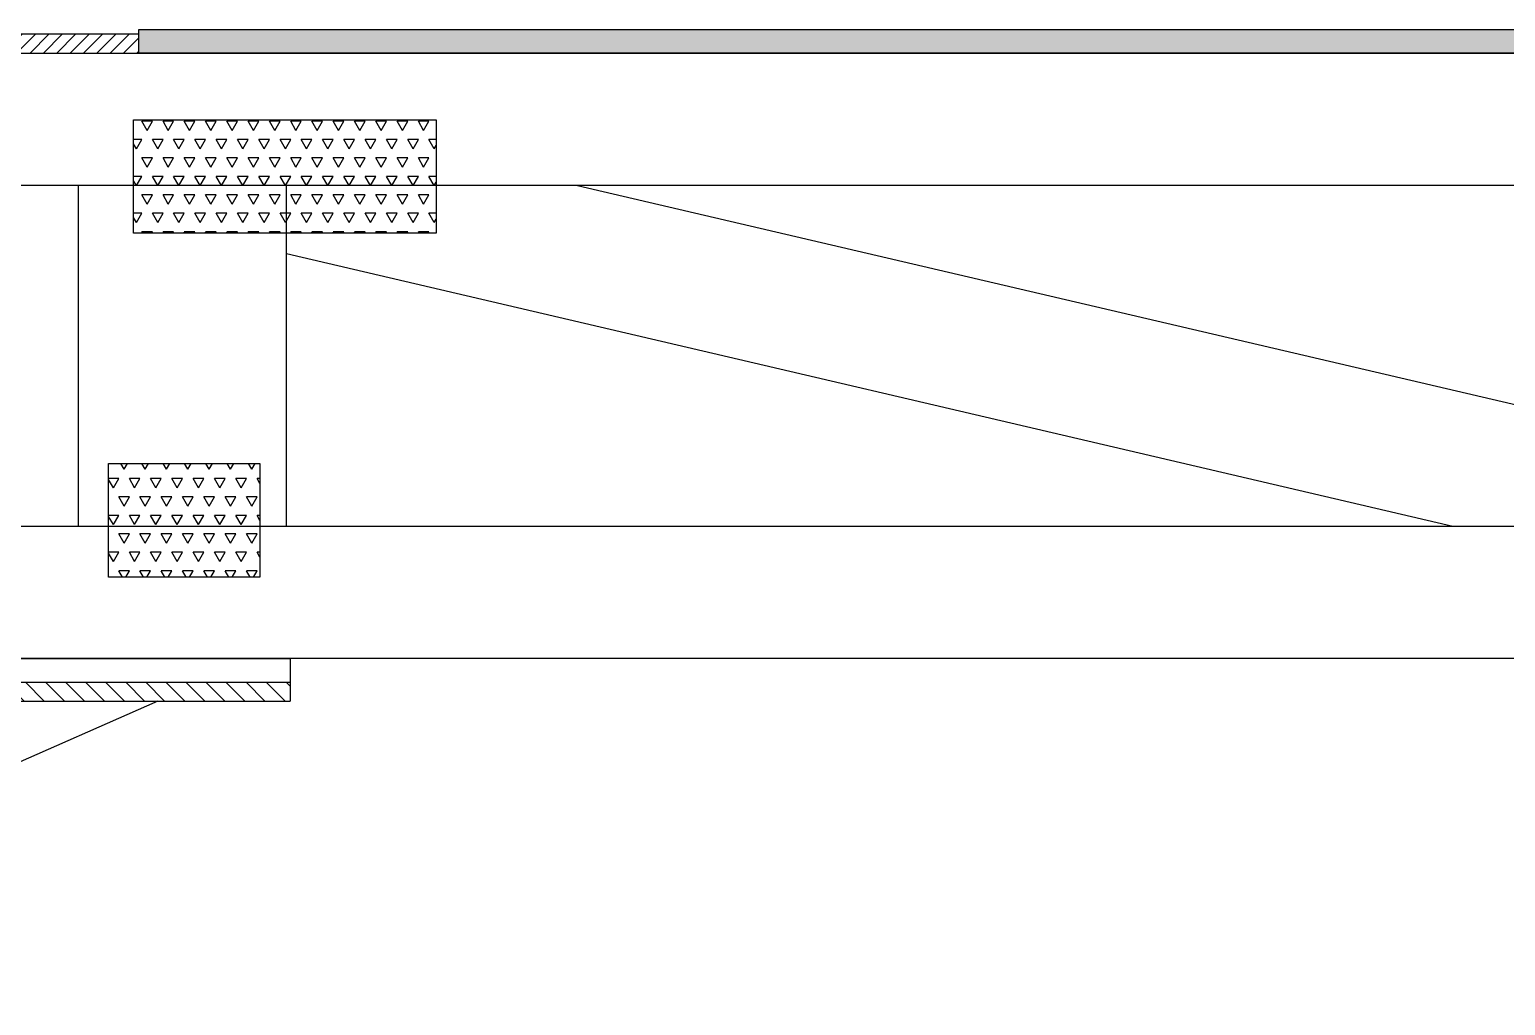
# Model space of a CAD drawing. Header units: inches. Extents: x -1316 to 22433, y -200 to 8737.
# Drawn here: x 1250.44 to 1289.46, y -82.61 to -56.82 of the extents above; entities that cross this region are included whole.
import ezdxf

# ---------------------------------------------------------------- set-up
doc = ezdxf.new("R2010")
doc.units = ezdxf.units.IN
doc.header["$LTSCALE"] = 10
doc.header["$MEASUREMENT"] = 0
doc.layers.get('0').update_dxf_attribs({"linetype": 'CONTINUOUS'})
for name, color, linetype in [('S-FLOR', 7, 'CONTINUOUS'), ('S-HATCH', 5, 'CONTINUOUS'), ('S-HDWR', 104, 'CONTINUOUS'), ('S-PLATE', 190, 'CONTINUOUS')]:
    doc.layers.add(name, color=color, linetype=linetype)
pattern_1 = [(135, (-146.08067, -71.8948), (-0.26516504, -0.26516504), [])]

# ---------------------------------------------------------------- blocks, each defined once
blk = doc.blocks.new('*X640')
at = {"color": 0}
for p, q in [((-190.023, 369.532), (-190.111, 369.685)), ((-190.023, 369.532), (-189.935, 369.685)), ((-189.46, 369.532), (-189.549, 369.685)), ((-189.46, 369.532), (-189.372, 369.685)), ((-188.898, 369.532), (-188.986, 369.685)), ((-188.898, 369.532), (-188.81, 369.685)), ((-188.335, 369.532), (-188.424, 369.685)), ((-188.335, 369.532), (-188.247, 369.685)), ((-187.773, 369.532), (-187.861, 369.685)), ((-187.773, 369.532), (-187.685, 369.685)), ((-187.21, 369.532), (-187.299, 369.685)), ((-187.21, 369.532), (-187.122, 369.685)), ((-186.648, 369.532), (-186.736, 369.685)), ((-186.648, 369.532), (-186.56, 369.685)), ((-190.241, 369.154), (-190.164, 369.289)), ((-190.241, 369.289), (-190.164, 369.289)), ((-189.742, 369.045), (-189.882, 369.289)), ((-189.882, 369.289), (-189.601, 369.289)), ((-189.742, 369.045), (-189.601, 369.289)), ((-189.179, 369.045), (-189.32, 369.289)), ((-189.32, 369.289), (-189.039, 369.289)), ((-189.179, 369.045), (-189.039, 369.289)), ((-188.617, 369.045), (-188.757, 369.289)), ((-188.757, 369.289), (-188.476, 369.289)), ((-188.617, 369.045), (-188.476, 369.289)), ((-188.054, 369.045), (-188.195, 369.289)), ((-188.195, 369.289), (-187.914, 369.289)), ((-188.054, 369.045), (-187.914, 369.289)), ((-187.492, 369.045), (-187.632, 369.289)), ((-187.632, 369.289), (-187.351, 369.289)), ((-187.492, 369.045), (-187.351, 369.289)), ((-186.929, 369.045), (-187.07, 369.289)), ((-187.07, 369.289), (-186.789, 369.289)), ((-186.929, 369.045), (-186.789, 369.289)), ((-186.367, 369.045), (-186.507, 369.289)), ((-186.507, 369.289), (-186.241, 369.289)), ((-186.367, 369.045), (-186.241, 369.263)), ((-190.023, 368.558), (-190.164, 368.802)), ((-190.164, 368.802), (-189.882, 368.802)), ((-190.023, 368.558), (-189.882, 368.802)), ((-189.46, 368.558), (-189.601, 368.802)), ((-189.601, 368.802), (-189.32, 368.802)), ((-189.46, 368.558), (-189.32, 368.802)), ((-188.898, 368.558), (-189.039, 368.802)), ((-189.039, 368.802), (-188.757, 368.802)), ((-188.898, 368.558), (-188.757, 368.802)), ((-188.335, 368.558), (-188.476, 368.802)), ((-188.476, 368.802), (-188.195, 368.802)), ((-188.335, 368.558), (-188.195, 368.802)), ((-187.773, 368.558), (-187.914, 368.802)), ((-187.914, 368.802), (-187.632, 368.802)), ((-187.773, 368.558), (-187.632, 368.802)), ((-187.21, 368.558), (-187.351, 368.802)), ((-187.351, 368.802), (-187.07, 368.802)), ((-187.21, 368.558), (-187.07, 368.802)), ((-186.648, 368.558), (-186.789, 368.802)), ((-186.789, 368.802), (-186.507, 368.802)), ((-186.648, 368.558), (-186.507, 368.802)), ((-190.241, 368.18), (-190.164, 368.315)), ((-190.241, 368.315), (-190.164, 368.315)), ((-189.742, 368.071), (-189.882, 368.315)), ((-189.882, 368.315), (-189.601, 368.315)), ((-189.742, 368.071), (-189.601, 368.315)), ((-189.179, 368.071), (-189.32, 368.315)), ((-189.32, 368.315), (-189.039, 368.315)), ((-189.179, 368.071), (-189.039, 368.315)), ((-188.617, 368.071), (-188.757, 368.315)), ((-188.757, 368.315), (-188.476, 368.315)), ((-188.617, 368.071), (-188.476, 368.315)), ((-188.054, 368.071), (-188.195, 368.315)), ((-188.195, 368.315), (-187.914, 368.315)), ((-188.054, 368.071), (-187.914, 368.315)), ((-187.492, 368.071), (-187.632, 368.315)), ((-187.632, 368.315), (-187.351, 368.315)), ((-187.492, 368.071), (-187.351, 368.315)), ((-186.929, 368.071), (-187.07, 368.315)), ((-187.07, 368.315), (-186.789, 368.315)), ((-186.929, 368.071), (-186.789, 368.315)), ((-186.367, 368.071), (-186.507, 368.315)), ((-186.507, 368.315), (-186.241, 368.315)), ((-186.367, 368.071), (-186.241, 368.288)), ((-190.023, 367.584), (-190.164, 367.827)), ((-190.164, 367.827), (-189.882, 367.827)), ((-190.023, 367.584), (-189.882, 367.827)), ((-189.46, 367.584), (-189.601, 367.827)), ((-189.601, 367.827), (-189.32, 367.827)), ((-189.46, 367.584), (-189.32, 367.827)), ((-188.898, 367.584), (-189.039, 367.827)), ((-189.039, 367.827), (-188.757, 367.827)), ((-188.898, 367.584), (-188.757, 367.827)), ((-188.335, 367.584), (-188.476, 367.827)), ((-188.476, 367.827), (-188.195, 367.827)), ((-188.335, 367.584), (-188.195, 367.827)), ((-187.773, 367.584), (-187.914, 367.827)), ((-187.914, 367.827), (-187.632, 367.827)), ((-187.773, 367.584), (-187.632, 367.827)), ((-187.21, 367.584), (-187.351, 367.827)), ((-187.351, 367.827), (-187.07, 367.827)), ((-187.21, 367.584), (-187.07, 367.827)), ((-186.648, 367.584), (-186.789, 367.827)), ((-186.789, 367.827), (-186.507, 367.827)), ((-186.648, 367.584), (-186.507, 367.827)), ((-190.241, 367.206), (-190.164, 367.34)), ((-190.241, 367.34), (-190.164, 367.34)), ((-189.742, 367.097), (-189.882, 367.34)), ((-189.882, 367.34), (-189.601, 367.34)), ((-189.742, 367.097), (-189.601, 367.34)), ((-189.179, 367.097), (-189.32, 367.34)), ((-189.32, 367.34), (-189.039, 367.34)), ((-189.179, 367.097), (-189.039, 367.34)), ((-188.617, 367.097), (-188.757, 367.34)), ((-188.757, 367.34), (-188.476, 367.34)), ((-188.617, 367.097), (-188.476, 367.34)), ((-188.054, 367.097), (-188.195, 367.34)), ((-188.195, 367.34), (-187.914, 367.34)), ((-188.054, 367.097), (-187.914, 367.34)), ((-187.492, 367.097), (-187.632, 367.34)), ((-187.632, 367.34), (-187.351, 367.34)), ((-187.492, 367.097), (-187.351, 367.34)), ((-186.929, 367.097), (-187.07, 367.34)), ((-187.07, 367.34), (-186.789, 367.34)), ((-186.929, 367.097), (-186.789, 367.34)), ((-186.367, 367.097), (-186.507, 367.34)), ((-186.507, 367.34), (-186.241, 367.34)), ((-186.367, 367.097), (-186.241, 367.314)), ((-190.067, 366.685), (-190.164, 366.853)), ((-190.164, 366.853), (-189.882, 366.853)), ((-189.979, 366.685), (-189.882, 366.853)), ((-189.504, 366.685), (-189.601, 366.853)), ((-189.601, 366.853), (-189.32, 366.853)), ((-189.417, 366.685), (-189.32, 366.853)), ((-188.942, 366.685), (-189.039, 366.853)), ((-189.039, 366.853), (-188.757, 366.853)), ((-188.854, 366.685), (-188.757, 366.853)), ((-188.379, 366.685), (-188.476, 366.853)), ((-188.476, 366.853), (-188.195, 366.853)), ((-188.292, 366.685), (-188.195, 366.853)), ((-187.817, 366.685), (-187.914, 366.853)), ((-187.914, 366.853), (-187.632, 366.853)), ((-187.729, 366.685), (-187.632, 366.853)), ((-187.254, 366.685), (-187.351, 366.853)), ((-187.351, 366.853), (-187.07, 366.853)), ((-187.167, 366.685), (-187.07, 366.853)), ((-186.692, 366.685), (-186.789, 366.853)), ((-186.789, 366.853), (-186.507, 366.853)), ((-186.604, 366.685), (-186.507, 366.853))]:
    blk.add_line(p, q, dxfattribs=at)
blk = doc.blocks.new('BOX')
blk.add_lwpolyline([(0, 0), (1, 0), (1, 1), (0, 1)], close=True)
blk = doc.blocks.new('*X643')
at = {"color": 0}
for p, q in [((579.778, -101.417), (579.637, -101.174)), ((579.637, -101.174), (579.918, -101.174)), ((579.778, -101.417), (579.918, -101.174)), ((580.34, -101.417), (580.199, -101.174)), ((580.199, -101.174), (580.481, -101.174)), ((580.34, -101.417), (580.481, -101.174)), ((580.903, -101.417), (580.762, -101.174)), ((580.762, -101.174), (581.043, -101.174)), ((580.903, -101.417), (581.043, -101.174)), ((581.465, -101.417), (581.324, -101.174)), ((581.324, -101.174), (581.606, -101.174)), ((581.465, -101.417), (581.606, -101.174)), ((582.028, -101.417), (581.887, -101.174)), ((581.887, -101.174), (582.168, -101.174)), ((582.028, -101.417), (582.168, -101.174)), ((582.59, -101.417), (582.449, -101.174)), ((582.449, -101.174), (582.731, -101.174)), ((582.59, -101.417), (582.731, -101.174)), ((583.153, -101.417), (583.012, -101.174)), ((583.012, -101.174), (583.293, -101.174)), ((583.153, -101.417), (583.293, -101.174)), ((583.715, -101.417), (583.574, -101.174)), ((583.574, -101.174), (583.856, -101.174)), ((583.715, -101.417), (583.856, -101.174)), ((584.278, -101.417), (584.137, -101.174)), ((584.137, -101.174), (584.418, -101.174)), ((584.278, -101.417), (584.418, -101.174)), ((584.84, -101.417), (584.699, -101.174)), ((584.699, -101.174), (584.981, -101.174)), ((584.84, -101.417), (584.981, -101.174)), ((585.403, -101.417), (585.262, -101.174)), ((585.262, -101.174), (585.543, -101.174)), ((585.403, -101.417), (585.543, -101.174)), ((585.965, -101.417), (585.824, -101.174)), ((585.824, -101.174), (586.106, -101.174)), ((585.965, -101.417), (586.106, -101.174)), ((586.528, -101.417), (586.387, -101.174)), ((586.387, -101.174), (586.668, -101.174)), ((586.528, -101.417), (586.668, -101.174)), ((587.09, -101.417), (586.949, -101.174)), ((586.949, -101.174), (587.231, -101.174)), ((587.09, -101.417), (587.231, -101.174)), ((579.445, -101.661), (579.637, -101.661)), ((579.496, -101.904), (579.445, -101.816)), ((579.496, -101.904), (579.637, -101.661)), ((580.059, -101.904), (579.918, -101.661)), ((579.918, -101.661), (580.199, -101.661)), ((580.059, -101.904), (580.199, -101.661)), ((580.621, -101.904), (580.481, -101.661)), ((580.481, -101.661), (580.762, -101.661)), ((580.621, -101.904), (580.762, -101.661)), ((581.184, -101.904), (581.043, -101.661)), ((581.043, -101.661), (581.324, -101.661)), ((581.184, -101.904), (581.324, -101.661)), ((581.746, -101.904), (581.606, -101.661)), ((581.606, -101.661), (581.887, -101.661)), ((581.746, -101.904), (581.887, -101.661)), ((582.309, -101.904), (582.168, -101.661)), ((582.168, -101.661), (582.449, -101.661)), ((582.309, -101.904), (582.449, -101.661)), ((582.871, -101.904), (582.731, -101.661)), ((582.731, -101.661), (583.012, -101.661)), ((582.871, -101.904), (583.012, -101.661)), ((583.434, -101.904), (583.293, -101.661)), ((583.293, -101.661), (583.574, -101.661)), ((583.434, -101.904), (583.574, -101.661)), ((583.996, -101.904), (583.856, -101.661)), ((583.856, -101.661), (584.137, -101.661)), ((583.996, -101.904), (584.137, -101.661)), ((584.559, -101.904), (584.418, -101.661)), ((584.418, -101.661), (584.699, -101.661)), ((584.559, -101.904), (584.699, -101.661)), ((585.121, -101.904), (584.981, -101.661)), ((584.981, -101.661), (585.262, -101.661)), ((585.121, -101.904), (585.262, -101.661)), ((585.684, -101.904), (585.543, -101.661)), ((585.543, -101.661), (585.824, -101.661)), ((585.684, -101.904), (585.824, -101.661)), ((586.246, -101.904), (586.106, -101.661)), ((586.106, -101.661), (586.387, -101.661)), ((586.246, -101.904), (586.387, -101.661)), ((586.809, -101.904), (586.668, -101.661)), ((586.668, -101.661), (586.949, -101.661)), ((586.809, -101.904), (586.949, -101.661)), ((587.371, -101.904), (587.231, -101.661)), ((587.231, -101.661), (587.445, -101.661)), ((587.371, -101.904), (587.445, -101.776)), ((579.778, -102.391), (579.637, -102.148)), ((579.637, -102.148), (579.918, -102.148)), ((579.778, -102.391), (579.918, -102.148)), ((580.34, -102.391), (580.199, -102.148)), ((580.199, -102.148), (580.481, -102.148)), ((580.34, -102.391), (580.481, -102.148)), ((580.903, -102.391), (580.762, -102.148)), ((580.762, -102.148), (581.043, -102.148)), ((580.903, -102.391), (581.043, -102.148)), ((581.465, -102.391), (581.324, -102.148)), ((581.324, -102.148), (581.606, -102.148)), ((581.465, -102.391), (581.606, -102.148)), ((582.028, -102.391), (581.887, -102.148)), ((581.887, -102.148), (582.168, -102.148)), ((582.028, -102.391), (582.168, -102.148)), ((582.59, -102.391), (582.449, -102.148)), ((582.449, -102.148), (582.731, -102.148)), ((582.59, -102.391), (582.731, -102.148)), ((583.153, -102.391), (583.012, -102.148)), ((583.012, -102.148), (583.293, -102.148)), ((583.153, -102.391), (583.293, -102.148)), ((583.715, -102.391), (583.574, -102.148)), ((583.574, -102.148), (583.856, -102.148)), ((583.715, -102.391), (583.856, -102.148)), ((584.278, -102.391), (584.137, -102.148)), ((584.137, -102.148), (584.418, -102.148)), ((584.278, -102.391), (584.418, -102.148)), ((584.84, -102.391), (584.699, -102.148)), ((584.699, -102.148), (584.981, -102.148)), ((584.84, -102.391), (584.981, -102.148)), ((585.403, -102.391), (585.262, -102.148)), ((585.262, -102.148), (585.543, -102.148)), ((585.403, -102.391), (585.543, -102.148)), ((585.965, -102.391), (585.824, -102.148)), ((585.824, -102.148), (586.106, -102.148)), ((585.965, -102.391), (586.106, -102.148)), ((586.528, -102.391), (586.387, -102.148)), ((586.387, -102.148), (586.668, -102.148)), ((586.528, -102.391), (586.668, -102.148)), ((587.09, -102.391), (586.949, -102.148)), ((586.949, -102.148), (587.231, -102.148)), ((587.09, -102.391), (587.231, -102.148)), ((579.445, -102.635), (579.637, -102.635)), ((579.496, -102.879), (579.445, -102.791)), ((579.496, -102.879), (579.637, -102.635)), ((580.059, -102.879), (579.918, -102.635)), ((579.918, -102.635), (580.199, -102.635)), ((580.059, -102.879), (580.199, -102.635)), ((580.621, -102.879), (580.481, -102.635)), ((580.481, -102.635), (580.762, -102.635)), ((580.621, -102.879), (580.762, -102.635)), ((581.184, -102.879), (581.043, -102.635)), ((581.043, -102.635), (581.324, -102.635)), ((581.184, -102.879), (581.324, -102.635)), ((581.746, -102.879), (581.606, -102.635)), ((581.606, -102.635), (581.887, -102.635)), ((581.746, -102.879), (581.887, -102.635)), ((582.309, -102.879), (582.168, -102.635)), ((582.168, -102.635), (582.449, -102.635)), ((582.309, -102.879), (582.449, -102.635)), ((582.871, -102.879), (582.731, -102.635)), ((582.731, -102.635), (583.012, -102.635)), ((582.871, -102.879), (583.012, -102.635)), ((583.434, -102.879), (583.293, -102.635)), ((583.293, -102.635), (583.574, -102.635)), ((583.434, -102.879), (583.574, -102.635)), ((583.996, -102.879), (583.856, -102.635)), ((583.856, -102.635), (584.137, -102.635)), ((583.996, -102.879), (584.137, -102.635)), ((584.559, -102.879), (584.418, -102.635)), ((584.418, -102.635), (584.699, -102.635)), ((584.559, -102.879), (584.699, -102.635)), ((585.121, -102.879), (584.981, -102.635)), ((584.981, -102.635), (585.262, -102.635)), ((585.121, -102.879), (585.262, -102.635)), ((585.684, -102.879), (585.543, -102.635)), ((585.543, -102.635), (585.824, -102.635)), ((585.684, -102.879), (585.824, -102.635)), ((586.246, -102.879), (586.106, -102.635)), ((586.106, -102.635), (586.387, -102.635)), ((586.246, -102.879), (586.387, -102.635)), ((586.809, -102.879), (586.668, -102.635)), ((586.668, -102.635), (586.949, -102.635)), ((586.809, -102.879), (586.949, -102.635)), ((587.371, -102.879), (587.231, -102.635)), ((587.231, -102.635), (587.445, -102.635)), ((587.371, -102.879), (587.445, -102.75)), ((579.778, -103.366), (579.637, -103.122)), ((579.637, -103.122), (579.918, -103.122)), ((579.778, -103.366), (579.918, -103.122)), ((580.34, -103.366), (580.199, -103.122)), ((580.199, -103.122), (580.481, -103.122)), ((580.34, -103.366), (580.481, -103.122)), ((580.903, -103.366), (580.762, -103.122)), ((580.762, -103.122), (581.043, -103.122)), ((580.903, -103.366), (581.043, -103.122)), ((581.465, -103.366), (581.324, -103.122)), ((581.324, -103.122), (581.606, -103.122)), ((581.465, -103.366), (581.606, -103.122)), ((582.028, -103.366), (581.887, -103.122)), ((581.887, -103.122), (582.168, -103.122)), ((582.028, -103.366), (582.168, -103.122)), ((582.59, -103.366), (582.449, -103.122)), ((582.449, -103.122), (582.731, -103.122)), ((582.59, -103.366), (582.731, -103.122)), ((583.153, -103.366), (583.012, -103.122)), ((583.012, -103.122), (583.293, -103.122)), ((583.153, -103.366), (583.293, -103.122)), ((583.715, -103.366), (583.574, -103.122)), ((583.574, -103.122), (583.856, -103.122)), ((583.715, -103.366), (583.856, -103.122)), ((584.278, -103.366), (584.137, -103.122)), ((584.137, -103.122), (584.418, -103.122)), ((584.278, -103.366), (584.418, -103.122)), ((584.84, -103.366), (584.699, -103.122)), ((584.699, -103.122), (584.981, -103.122)), ((584.84, -103.366), (584.981, -103.122)), ((585.403, -103.366), (585.262, -103.122)), ((585.262, -103.122), (585.543, -103.122)), ((585.403, -103.366), (585.543, -103.122)), ((585.965, -103.366), (585.824, -103.122)), ((585.824, -103.122), (586.106, -103.122)), ((585.965, -103.366), (586.106, -103.122)), ((586.528, -103.366), (586.387, -103.122)), ((586.387, -103.122), (586.668, -103.122)), ((586.528, -103.366), (586.668, -103.122)), ((587.09, -103.366), (586.949, -103.122)), ((586.949, -103.122), (587.231, -103.122)), ((587.09, -103.366), (587.231, -103.122)), ((579.445, -103.609), (579.637, -103.609)), ((579.496, -103.853), (579.445, -103.765)), ((579.496, -103.853), (579.637, -103.609)), ((580.059, -103.853), (579.918, -103.609)), ((579.918, -103.609), (580.199, -103.609)), ((580.059, -103.853), (580.199, -103.609)), ((580.621, -103.853), (580.481, -103.609)), ((580.481, -103.609), (580.762, -103.609)), ((580.621, -103.853), (580.762, -103.609)), ((581.184, -103.853), (581.043, -103.609)), ((581.043, -103.609), (581.324, -103.609)), ((581.184, -103.853), (581.324, -103.609)), ((581.746, -103.853), (581.606, -103.609)), ((581.606, -103.609), (581.887, -103.609)), ((581.746, -103.853), (581.887, -103.609)), ((582.309, -103.853), (582.168, -103.609)), ((582.168, -103.609), (582.449, -103.609)), ((582.309, -103.853), (582.449, -103.609)), ((582.871, -103.853), (582.731, -103.609)), ((582.731, -103.609), (583.012, -103.609)), ((582.871, -103.853), (583.012, -103.609)), ((583.434, -103.853), (583.293, -103.609)), ((583.293, -103.609), (583.574, -103.609)), ((583.434, -103.853), (583.574, -103.609)), ((583.996, -103.853), (583.856, -103.609)), ((583.856, -103.609), (584.137, -103.609)), ((583.996, -103.853), (584.137, -103.609)), ((584.559, -103.853), (584.418, -103.609)), ((584.418, -103.609), (584.699, -103.609)), ((584.559, -103.853), (584.699, -103.609)), ((585.121, -103.853), (584.981, -103.609)), ((584.981, -103.609), (585.262, -103.609)), ((585.121, -103.853), (585.262, -103.609)), ((585.684, -103.853), (585.543, -103.609)), ((585.543, -103.609), (585.824, -103.609)), ((585.684, -103.853), (585.824, -103.609)), ((586.246, -103.853), (586.106, -103.609)), ((586.106, -103.609), (586.387, -103.609)), ((586.246, -103.853), (586.387, -103.609)), ((586.809, -103.853), (586.668, -103.609)), ((586.668, -103.609), (586.949, -103.609)), ((586.809, -103.853), (586.949, -103.609)), ((587.371, -103.853), (587.231, -103.609)), ((587.231, -103.609), (587.445, -103.609)), ((587.371, -103.853), (587.445, -103.724)), ((579.659, -104.135), (579.637, -104.096)), ((579.637, -104.096), (579.918, -104.096)), ((579.896, -104.135), (579.918, -104.096)), ((580.222, -104.135), (580.199, -104.096)), ((580.199, -104.096), (580.481, -104.096)), ((580.458, -104.135), (580.481, -104.096)), ((580.784, -104.135), (580.762, -104.096)), ((580.762, -104.096), (581.043, -104.096)), ((581.021, -104.135), (581.043, -104.096)), ((581.347, -104.135), (581.324, -104.096)), ((581.324, -104.096), (581.606, -104.096)), ((581.583, -104.135), (581.606, -104.096)), ((581.909, -104.135), (581.887, -104.096)), ((581.887, -104.096), (582.168, -104.096)), ((582.146, -104.135), (582.168, -104.096)), ((582.472, -104.135), (582.449, -104.096)), ((582.449, -104.096), (582.731, -104.096)), ((582.708, -104.135), (582.731, -104.096)), ((583.034, -104.135), (583.012, -104.096)), ((583.012, -104.096), (583.293, -104.096)), ((583.271, -104.135), (583.293, -104.096)), ((583.597, -104.135), (583.574, -104.096)), ((583.574, -104.096), (583.856, -104.096)), ((583.833, -104.135), (583.856, -104.096)), ((584.159, -104.135), (584.137, -104.096)), ((584.137, -104.096), (584.418, -104.096)), ((584.396, -104.135), (584.418, -104.096)), ((584.722, -104.135), (584.699, -104.096)), ((584.699, -104.096), (584.981, -104.096)), ((584.958, -104.135), (584.981, -104.096)), ((585.284, -104.135), (585.262, -104.096)), ((585.262, -104.096), (585.543, -104.096)), ((585.521, -104.135), (585.543, -104.096)), ((585.847, -104.135), (585.824, -104.096)), ((585.824, -104.096), (586.106, -104.096)), ((586.083, -104.135), (586.106, -104.096)), ((586.409, -104.135), (586.387, -104.096)), ((586.387, -104.096), (586.668, -104.096)), ((586.646, -104.135), (586.668, -104.096)), ((586.972, -104.135), (586.949, -104.096)), ((586.949, -104.096), (587.231, -104.096)), ((587.208, -104.135), (587.231, -104.096))]:
    blk.add_line(p, q, dxfattribs=at)
blk = doc.blocks.new('1200WBTECFLOORTRUSS')
at = {"layer": 'S-HATCH'}
h = blk.add_hatch(dxfattribs=at)
h.set_pattern_fill('DOLMIT', color=256, style=0)
h.set_pattern_definition([(180, (47.8757, -280.13625), (0, 0.25), []), (135, (47.8757, -280.13625), (0.5, 0.5), [0.3535534, -0.7071077])])
h.paths.add_polyline_path([(229.5, -1.25), (229.5, -0.625), (20, -0.625), (20, -1.25)])
for p, q in [((31.59189, -4.75), (62.42439, -11.95288)), ((23.89918, -6.54712), (54.73168, -13.75))]:
    blk.add_line(p, q)
for points in [[(229.5, -1.25), (20, -1.25), (20, -0.625), (229.5, -0.625)], [(228, -4.75), (6.75, -4.75), (6.75, -1.25), (228, -1.25)], [(18.39918, -13.75), (23.89918, -13.75), (23.89918, -4.75), (18.39918, -4.75)], [(229.5, -17.25), (6.75, -17.25), (6.75, -13.75), (229.5, -13.75)]]:
    blk.add_lwpolyline(points, close=True)
at = {"layer": 'S-HATCH', "extrusion": (0, 0, -1), "zscale": -1}
for name, p in [('*X643', (-607.30611, 98.1273)), ('*X640', (167.04092, -381.78133))]:
    blk.add_blockref(name, p, dxfattribs=at)
at = {"layer": 'S-PLATE', "extrusion": (0, 0, -1), "xscale": 3, "yscale": 8, "zscale": -3, "rotation": 90}
blk.add_blockref('BOX', (-19.86063, -6.0076), dxfattribs=at)
at = {"layer": 'S-PLATE', "extrusion": (0, 0, -1), "xscale": 4, "yscale": 3, "zscale": -4}
blk.add_blockref('BOX', (-23.20041, -15.09607), dxfattribs=at)
blk = doc.blocks.new('FLOOR ADAPTOR')
at = {"layer": 'S-HATCH'}
h = blk.add_hatch(dxfattribs=at)
h.set_pattern_fill('ANSI31', color=256, scale=2, angle=180, style=0)
h.set_pattern_definition([(225, (-284.71515, 289.00072), (0.1767767, -0.1767767), [])])
h.paths.add_polyline_path([(22, 0.5), (22, 0), (40, 0), (40, 0.5)])
h.paths.add_polyline_path([(18, 0), (18, 0.5), (0, 0.5), (0, 0)])
h = blk.add_hatch(dxfattribs=at)
h.set_pattern_fill('ANSI31', color=256, scale=3, angle=90, style=0)
h.set_pattern_definition(pattern_1)
h.paths.add_polyline_path([(43.998, -17.125), (43.998, -16.625), (20.373, -16.625), (20.373, -17.125), (20.515, -17.125)])
h.paths.add_polyline_path([(-4.002, -16.625), (-4.002, -17.125), (19.623, -17.125), (19.623, -16.625)])
h = blk.add_hatch(dxfattribs=at)
h.set_pattern_fill('ANSI31', color=256, scale=3, angle=90, style=0)
h.set_pattern_definition(pattern_1)
h.paths.add_polyline_path([(43.998, -17.125), (43.998, -16.625), (20.373, -16.625), (20.373, -17.125), (20.515, -17.125)])
h.paths.add_polyline_path([(-4.002, -16.625), (-4.002, -17.125), (19.623, -17.125), (19.623, -16.625)])
for p, q in [((20.498, -16), (43.998, -16)), ((20.498, -16), (43.998, -16)), ((43.998, -16), (43.998, -17.125)), ((43.998, -16), (43.998, -17.125)), ((-1, -16.625), (41, -16.625)), ((-1, -16.625), (41, -16.625)), ((20.373, -16.625), (43.998, -16.625)), ((20.373, -16.625), (43.998, -16.625)), ((-4.002, -17.125), (43.998, -17.125)), ((-4.002, -17.125), (43.998, -17.125)), ((-1, -17.125), (41, -17.125)), ((-1, -17.125), (41, -17.125)), ((40.498, -17.125), (22.25, -25.171)), ((40.498, -17.125), (22.25, -25.171))]:
    blk.add_line(p, q)
blk.add_lwpolyline([(40, 0.5), (22, 0.5), (22, 0), (40, 0)], close=True)

msp = doc.modelspace()

# ---------------------------------------------------------------- block references
at = {"layer": 'S-FLOR'}
msp.add_blockref('1200WBTECFLOORTRUSS', (1233.33093, -56.19273, -0.01563), dxfattribs=at)
at = {"layer": 'S-HDWR'}
msp.add_blockref('FLOOR ADAPTOR', (1213.33093, -57.44273, -0.01563), dxfattribs=at)

doc.saveas('drawing.dxf')
